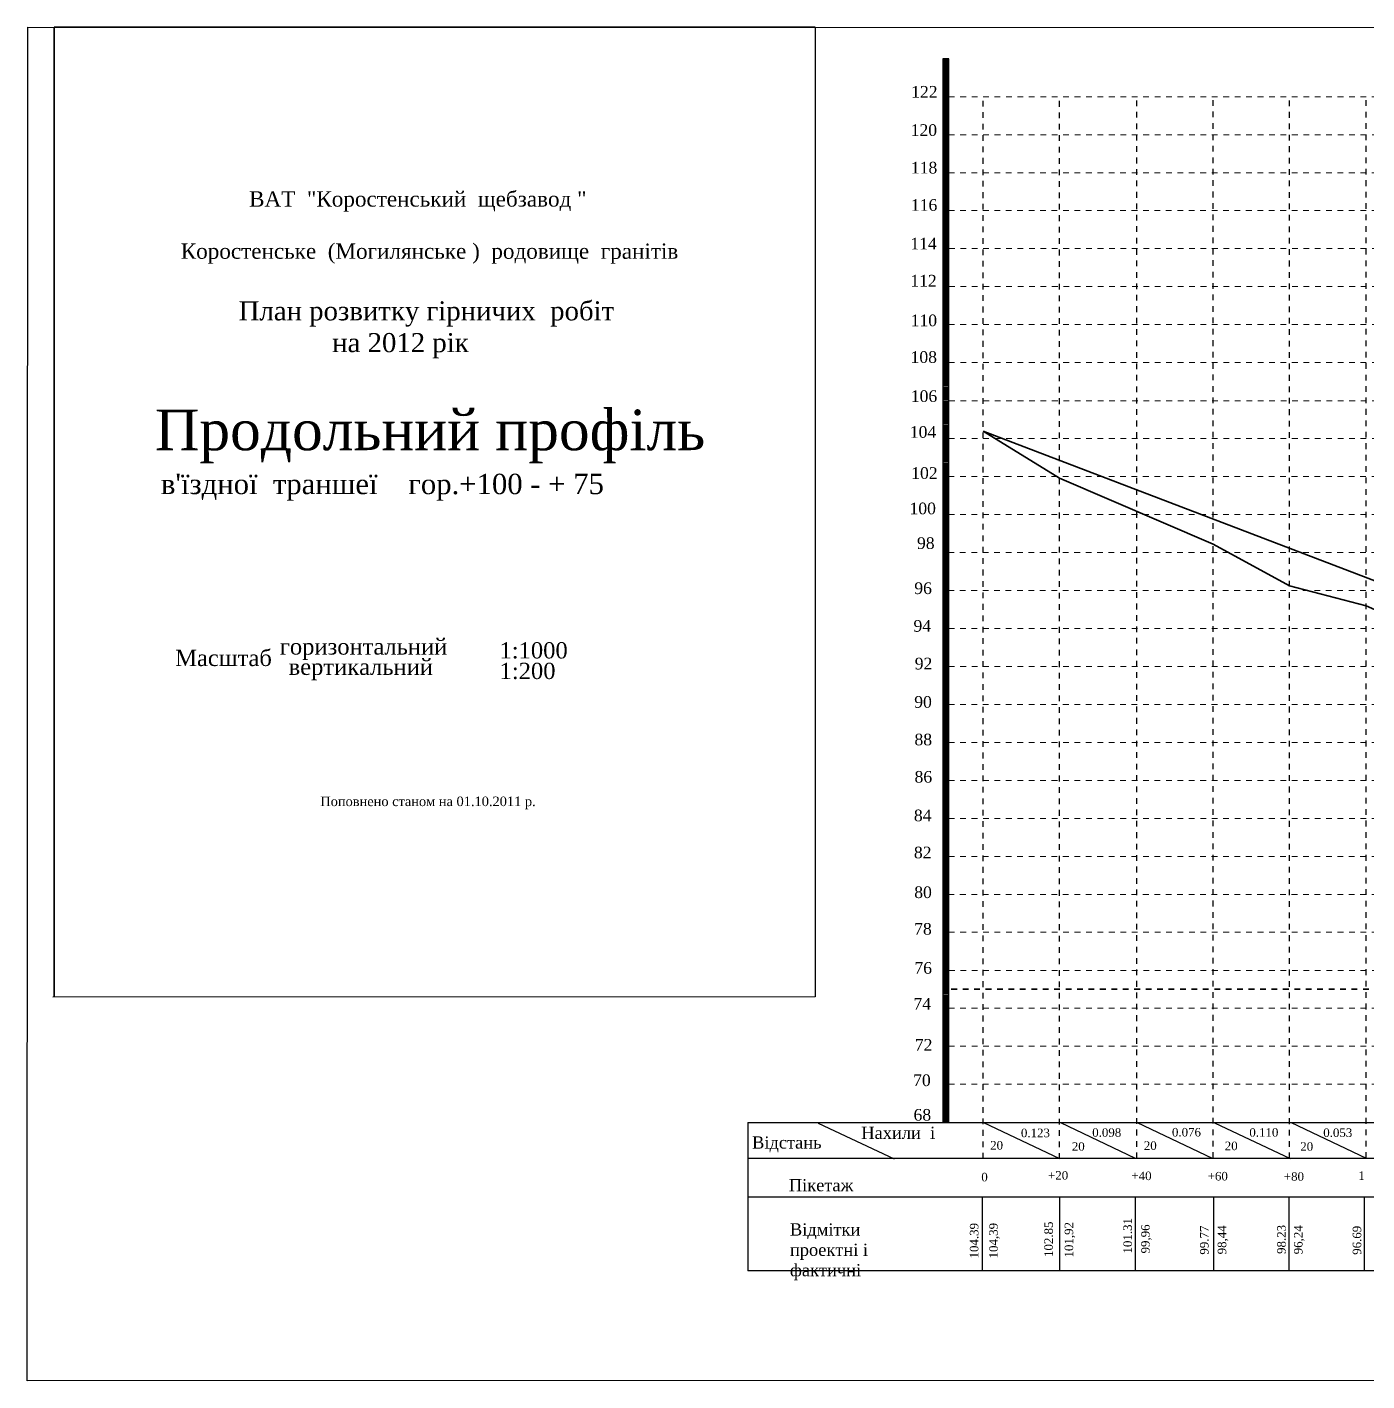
# Model space of a CAD drawing. Header units: millimetres. Extents: x -350 to 1691, y 600 to 2712.
# Drawn here: x 899.3 to 1250.8, y 1390.2 to 1745.4 of the extents above; entities that cross this region are included whole.
import ezdxf

# ---------------------------------------------------------------- set-up
doc = ezdxf.new("R2010")
doc.units = ezdxf.units.MM
doc.linetypes.add('AHIDDEN2', pattern=[3, 1.5, -1.5])
for name, color, linetype in [('Зарам.оф.', 7, 'Continuous'), ('ЗАРАМОЧНОЕ ОФ.', 7, 'Continuous'), ('оформлення', 7, 'Continuous')]:
    doc.layers.add(name, color=color, linetype=linetype)
doc.styles.add('grad', font='grad.shx')

msp = doc.modelspace()

# ---------------------------------------------------------------- hatches: boundary and pattern name
at = {"layer": 'оформлення'}
for color, points in [(1, [(1139.64, 1733.47), (1141.13, 1733.47), (1141.13, 1737.05), (1139.64, 1737.05)]), (1, [(1139.64, 1730.69), (1141.13, 1730.69), (1141.13, 1734.27), (1139.64, 1734.27)]), (1, [(1139.64, 1727.09), (1141.12, 1727.09), (1141.12, 1730.67), (1139.64, 1730.67)]), (7, [(1139.63, 1723.52), (1141.12, 1723.52), (1141.12, 1727.1), (1139.63, 1727.1)]), (7, [(1139.64, 1720.73), (1141.12, 1720.73), (1141.12, 1724.31), (1139.64, 1724.31)]), (7, [(1139.63, 1717.13), (1141.11, 1717.13), (1141.11, 1720.71), (1139.63, 1720.71)]), (1, [(1139.64, 1713.56), (1141.12, 1713.56), (1141.12, 1717.14), (1139.64, 1717.14)]), (1, [(1139.64, 1710.77), (1141.12, 1710.77), (1141.12, 1714.35), (1139.64, 1714.35)]), (1, [(1139.63, 1707.18), (1141.12, 1707.18), (1141.12, 1710.76), (1139.63, 1710.76)]), (7, [(1139.63, 1703.59), (1141.12, 1703.59), (1141.12, 1707.17), (1139.63, 1707.17)]), (7, [(1139.63, 1700.8), (1141.12, 1700.8), (1141.12, 1704.38), (1139.63, 1704.38)]), (7, [(1139.63, 1697.2), (1141.11, 1697.2), (1141.11, 1700.78), (1139.63, 1700.78)]), (1, [(1139.63, 1693.63), (1141.11, 1693.63), (1141.11, 1697.21), (1139.63, 1697.21)]), (1, [(1139.63, 1690.84), (1141.11, 1690.84), (1141.11, 1694.42), (1139.63, 1694.42)]), (1, [(1139.62, 1687.24), (1141.1, 1687.24), (1141.1, 1690.82), (1139.62, 1690.82)]), (7, [(1139.65, 1683.66), (1141.13, 1683.66), (1141.13, 1687.24), (1139.65, 1687.24)]), (7, [(1139.65, 1680.87), (1141.13, 1680.87), (1141.13, 1684.45), (1139.65, 1684.45)]), (7, [(1139.64, 1677.28), (1141.12, 1677.28), (1141.12, 1680.86), (1139.64, 1680.86)]), (1, [(1139.65, 1673.7), (1141.13, 1673.7), (1141.13, 1677.28), (1139.65, 1677.28)]), (1, [(1139.65, 1670.92), (1141.13, 1670.92), (1141.13, 1674.5), (1139.65, 1674.5)]), (1, [(1139.64, 1667.32), (1141.12, 1667.32), (1141.12, 1670.9), (1139.64, 1670.9)]), (7, [(1139.64, 1663.75), (1141.12, 1663.75), (1141.12, 1667.33), (1139.64, 1667.33)]), (7, [(1139.64, 1660.96), (1141.12, 1660.96), (1141.12, 1664.54), (1139.64, 1664.54)]), (7, [(1139.63, 1657.36), (1141.12, 1657.36), (1141.12, 1660.94), (1139.63, 1660.94)]), (1, [(1139.65, 1653.79), (1141.13, 1653.79), (1141.13, 1657.37), (1139.65, 1657.37)]), (1, [(1139.65, 1651), (1141.13, 1651), (1141.13, 1654.58), (1139.65, 1654.58)]), (1, [(1139.64, 1647.41), (1141.12, 1647.41), (1141.12, 1650.99), (1139.64, 1650.99)]), (7, [(1139.64, 1643.81), (1141.12, 1643.81), (1141.12, 1647.39), (1139.64, 1647.39)]), (7, [(1139.64, 1641.03), (1141.12, 1641.03), (1141.12, 1644.61), (1139.64, 1644.61)]), (7, [(1139.63, 1637.43), (1141.11, 1637.43), (1141.11, 1641.01), (1139.63, 1641.01)]), (1, [(1139.63, 1633.85), (1141.11, 1633.85), (1141.11, 1637.43), (1139.63, 1637.43)]), (1, [(1139.63, 1631.07), (1141.11, 1631.07), (1141.11, 1634.65), (1139.63, 1634.65)]), (1, [(1139.62, 1627.47), (1141.1, 1627.47), (1141.1, 1631.05), (1139.62, 1631.05)]), (7, [(1139.65, 1623.89), (1141.13, 1623.89), (1141.13, 1627.47), (1139.65, 1627.47)]), (7, [(1139.65, 1621.1), (1141.13, 1621.1), (1141.13, 1624.68), (1139.65, 1624.68)]), (7, [(1139.64, 1617.51), (1141.12, 1617.51), (1141.12, 1621.09), (1139.64, 1621.09)]), (1, [(1139.65, 1613.93), (1141.13, 1613.93), (1141.13, 1617.51), (1139.65, 1617.51)]), (1, [(1139.65, 1611.14), (1141.13, 1611.14), (1141.13, 1614.72), (1139.65, 1614.72)]), (1, [(1139.64, 1607.55), (1141.12, 1607.55), (1141.12, 1611.13), (1139.64, 1611.13)]), (7, [(1139.64, 1603.97), (1141.12, 1603.97), (1141.12, 1607.55), (1139.64, 1607.55)]), (7, [(1139.64, 1601.19), (1141.12, 1601.19), (1141.12, 1604.77), (1139.64, 1604.77)]), (7, [(1139.63, 1597.59), (1141.12, 1597.59), (1141.12, 1601.17), (1139.63, 1601.17)]), (1, [(1139.65, 1594.02), (1141.13, 1594.02), (1141.13, 1597.6), (1139.65, 1597.6)]), (1, [(1139.65, 1591.23), (1141.13, 1591.23), (1141.13, 1594.81), (1139.65, 1594.81)]), (1, [(1139.64, 1587.63), (1141.12, 1587.63), (1141.12, 1591.21), (1139.64, 1591.21)]), (7, [(1139.64, 1584.04), (1141.12, 1584.04), (1141.12, 1587.62), (1139.64, 1587.62)]), (7, [(1139.64, 1581.25), (1141.12, 1581.25), (1141.12, 1584.83), (1139.64, 1584.83)]), (7, [(1139.63, 1577.66), (1141.11, 1577.66), (1141.11, 1581.24), (1139.63, 1581.24)]), (1, [(1139.64, 1574.07), (1141.12, 1574.07), (1141.12, 1577.65), (1139.64, 1577.65)]), (1, [(1139.64, 1571.29), (1141.12, 1571.29), (1141.12, 1574.87), (1139.64, 1574.87)]), (1, [(1139.63, 1567.69), (1141.12, 1567.69), (1141.12, 1571.27), (1139.63, 1571.27)]), (7, [(1139.66, 1564.11), (1141.14, 1564.11), (1141.14, 1567.69), (1139.66, 1567.69)]), (7, [(1139.66, 1561.32), (1141.14, 1561.32), (1141.14, 1564.9), (1139.66, 1564.9)]), (7, [(1139.65, 1557.73), (1141.13, 1557.73), (1141.13, 1561.31), (1139.65, 1561.31)]), (1, [(1139.66, 1554.15), (1141.14, 1554.15), (1141.14, 1557.73), (1139.66, 1557.73)]), (1, [(1139.66, 1551.36), (1141.14, 1551.36), (1141.14, 1554.94), (1139.66, 1554.94)]), (1, [(1139.65, 1547.77), (1141.13, 1547.77), (1141.13, 1551.35), (1139.65, 1551.35)]), (7, [(1139.65, 1544.19), (1141.13, 1544.19), (1141.13, 1547.77), (1139.65, 1547.77)]), (7, [(1139.65, 1541.41), (1141.13, 1541.41), (1141.13, 1544.99), (1139.65, 1544.99)]), (7, [(1139.64, 1537.81), (1141.13, 1537.81), (1141.13, 1541.39), (1139.64, 1541.39)]), (1, [(1139.66, 1534.24), (1141.14, 1534.24), (1141.14, 1537.82), (1139.66, 1537.82)]), (1, [(1139.66, 1531.45), (1141.14, 1531.45), (1141.14, 1535.03), (1139.66, 1535.03)]), (1, [(1139.65, 1527.85), (1141.13, 1527.85), (1141.13, 1531.43), (1139.65, 1531.43)]), (7, [(1139.65, 1524.26), (1141.13, 1524.26), (1141.13, 1527.84), (1139.65, 1527.84)]), (7, [(1139.65, 1521.48), (1141.13, 1521.48), (1141.13, 1525.06), (1139.65, 1525.06)]), (7, [(1139.64, 1517.88), (1141.13, 1517.88), (1141.13, 1521.46), (1139.64, 1521.46)]), (1, [(1139.64, 1514.29), (1141.12, 1514.29), (1141.12, 1517.87), (1139.64, 1517.87)]), (1, [(1139.64, 1511.5), (1141.12, 1511.5), (1141.12, 1515.08), (1139.64, 1515.08)]), (1, [(1139.63, 1507.91), (1141.11, 1507.91), (1141.11, 1511.49), (1139.63, 1511.49)]), (7, [(1139.66, 1504.33), (1141.14, 1504.33), (1141.14, 1507.91), (1139.66, 1507.91)]), (7, [(1139.66, 1501.54), (1141.14, 1501.54), (1141.14, 1505.12), (1139.66, 1505.12)]), (7, [(1139.65, 1497.95), (1141.13, 1497.95), (1141.13, 1501.53), (1139.65, 1501.53)]), (1, [(1139.66, 1494.37), (1141.14, 1494.37), (1141.14, 1497.95), (1139.66, 1497.95)]), (1, [(1139.66, 1491.58), (1141.14, 1491.58), (1141.14, 1495.16), (1139.66, 1495.16)]), (1, [(1139.65, 1487.99), (1141.13, 1487.99), (1141.13, 1491.57), (1139.65, 1491.57)]), (7, [(1139.65, 1484.41), (1141.13, 1484.41), (1141.13, 1487.99), (1139.65, 1487.99)]), (7, [(1139.65, 1481.62), (1141.13, 1481.62), (1141.13, 1485.2), (1139.65, 1485.2)]), (7, [(1139.64, 1478.03), (1141.13, 1478.03), (1141.13, 1481.61), (1139.64, 1481.61)]), (1, [(1139.66, 1474.46), (1141.14, 1474.46), (1141.14, 1478.04), (1139.66, 1478.04)]), (1, [(1139.66, 1471.67), (1141.14, 1471.67), (1141.14, 1475.25), (1139.66, 1475.25)]), (1, [(1139.65, 1468.07), (1141.13, 1468.07), (1141.13, 1471.65), (1139.65, 1471.65)]), (7, [(1139.65, 1464.48), (1141.13, 1464.48), (1141.13, 1468.06), (1139.65, 1468.06)]), (7, [(1139.65, 1461.69), (1141.13, 1461.69), (1141.13, 1465.27), (1139.65, 1465.27)]), (7, [(1139.64, 1458.1), (1141.12, 1458.1), (1141.12, 1461.68), (1139.64, 1461.68)])]:
    msp.add_hatch(color=color, dxfattribs=at).paths.add_polyline_path(points)

# ---------------------------------------------------------------- linework, layer by layer
at = {"layer": 'Зарам.оф.', "color": 7, "linetype": 'Continuous', "lineweight": 35}
msp.add_line((1106.04, 1745.37), (906.47, 1745.37), dxfattribs=at)
at = {"layer": 'Зарам.оф.', "color": 7}
msp.add_lwpolyline([(1106.04, 1745.37), (1106.04, 1490.92), (906.13, 1490.88), (906.13, 1490.88), (906.13, 1490.88)], dxfattribs=at)
at = {"layer": 'Зарам.оф.', "color": 7, "linetype": 'Continuous', "lineweight": 35}
msp.add_lwpolyline([(906.48, 1490.9), (906.48, 1745.38)], dxfattribs=at)
at = {"layer": 'ЗАРАМОЧНОЕ ОФ.', "color": 1, "linetype": 'AHIDDEN2', "lineweight": 35}
msp.add_lwpolyline([(1141.8, 1492.99), (1669.22, 1492.99)], dxfattribs=at)
at = {"layer": 'оформлення', "color": 1, "linetype": 'Continuous', "lineweight": 35}
msp.add_line((1150.12, 1639.4), (1431.12, 1531.83), dxfattribs=at)
at = {"layer": 'оформлення', "color": 7, "linetype": 'Continuous', "lineweight": 30}
msp.add_lwpolyline([(1690.88, 1390.31), (899.34, 1390.2), (899.5, 1745.36), (1691.34, 1745.2)], dxfattribs=at)
at = {"layer": 'оформлення', "color": 7}
msp.add_lwpolyline([(1139.61, 1458.06), (1141.17, 1458.06), (1141.15, 1737.08), (1139.61, 1737.07)], close=True, dxfattribs=at)
msp.add_lwpolyline([(1141.13, 1458.06), (1141.13, 1737.04)], dxfattribs=at)
at = {"layer": 'оформлення', "color": 7, "linetype": 'AHIDDEN2', "lineweight": 20}
for points in [[(1141.15, 1727.1), (1671.13, 1727.1)], [(1141.16, 1717.14), (1671.13, 1717.14)], [(1141.12, 1707.18), (1671.13, 1707.18)], [(1141.1, 1697.22), (1671.13, 1697.22)], [(1141.18, 1687.26), (1671.13, 1687.26)], [(1141.21, 1677.28), (1671.13, 1677.28)], [(1141.16, 1667.34), (1671.13, 1667.34)], [(1141.17, 1657.38), (1671.13, 1657.38)], [(1141.2, 1647.33), (1671.13, 1647.33)], [(1141.16, 1637.45), (1671.13, 1637.45)], [(1141.08, 1627.43), (1671.13, 1627.43)], [(1141.1, 1617.48), (1671.13, 1617.48)], [(1141.06, 1607.52), (1671.13, 1607.52)], [(1141.04, 1597.56), (1671.13, 1597.56)], [(1141.12, 1587.6), (1671.13, 1587.6)], [(1141.15, 1577.62), (1671.13, 1577.62)], [(1141.09, 1567.68), (1671.13, 1567.68)], [(1141.11, 1557.72), (1671.13, 1557.72)], [(1141.12, 1547.72), (1671.13, 1547.72)], [(1141.13, 1537.77), (1671.13, 1537.77)], [(1141.09, 1527.81), (1671.13, 1527.81)], [(1141.07, 1517.85), (1671.13, 1517.85)], [(1141.15, 1507.89), (1671.13, 1507.89)], [(1141.18, 1497.91), (1671.13, 1497.91)], [(1141.13, 1487.96), (1671.13, 1487.96)], [(1141.14, 1478.01), (1671.13, 1478.01)], [(1141.09, 1468.07), (1671.13, 1468.07)]]:
    msp.add_lwpolyline(points, dxfattribs=at)
at = {"layer": 'оформлення', "color": 7, "linetype": 'AHIDDEN2', "lineweight": 25}
for points in [[(1150.12, 1448.53), (1150.12, 1726.61)], [(1170.18, 1448.49), (1170.18, 1726.79)], [(1190.44, 1448.62), (1190.44, 1726.81)], [(1210.51, 1448.7), (1210.51, 1726.99)], [(1230.53, 1448.6), (1230.53, 1726.79)], [(1250.59, 1448.68), (1250.59, 1726.97)]]:
    msp.add_lwpolyline(points, dxfattribs=at)
at = {"layer": 'оформлення', "color": 7, "linetype": 'Continuous', "lineweight": 35}
msp.add_lwpolyline([(1150.12, 1639.4), (1170.18, 1627.07), (1210.51, 1609.75), (1230.53, 1598.77), (1250.59, 1593.5), (1270.57, 1584.69), (1290.64, 1580.59), (1310.67, 1573.14), (1330.73, 1566.19), (1350.99, 1557.72), (1371.05, 1553.16), (1411.14, 1539.37), (1431.12, 1531.83)], dxfattribs=at)
at = {"layer": 'оформлення', "color": 7, "linetype": 'Continuous', "lineweight": 25}
for points in [[(1088.39, 1457.97), (1671.13, 1457.97)], [(1088.4, 1457.97), (1088.4, 1419.11)], [(1106.88, 1457.85), (1126.79, 1448.42)], [(1150.25, 1457.96), (1170.16, 1448.53)], [(1170.42, 1457.97), (1190.02, 1448.68)], [(1190.56, 1457.97), (1210.19, 1448.67)], [(1210.82, 1457.92), (1230.65, 1448.53)], [(1230.91, 1457.97), (1250.6, 1448.64)], [(1671.13, 1448.53), (1088.45, 1448.53)], [(1671.59, 1438.39), (1088.36, 1438.39)], [(1149.97, 1419.16), (1149.97, 1438.38)], [(1170.3, 1419.16), (1170.3, 1438.37)], [(1190.12, 1419.12), (1190.12, 1438.38)], [(1210.64, 1419.13), (1210.64, 1438.39)], [(1230.43, 1419.24), (1230.43, 1438.39)], [(1250.22, 1419.12), (1250.22, 1438.38)], [(1671.59, 1419.12), (1088.42, 1419.12)]]:
    msp.add_lwpolyline(points, dxfattribs=at)

# ---------------------------------------------------------------- texts
at = {"layer": 'ЗАРАМОЧНОЕ ОФ.', "color": 7, "linetype": 'Continuous', "char_height": 4.0163, "attachment_point": 1}
for s, insert, width in [('{\\fTimes New Roman|b0|i0|c204|p18;ВАТ  "Коростенський  щебзавод "                  }', (957.59, 1702.29), 90.2948), ('{\\fTimes New Roman|b0|i0|c204|p18;   Коростенське  (Могилянське )  родовище  гранітів}', (935.11, 1688.6), 135.7193)]:
    msp.add_mtext(s, dxfattribs=dict(at, insert=insert, width=width))
at = {"layer": 'ЗАРАМОЧНОЕ ОФ.', "color": 1, "linetype": 'Continuous', "insert": (926.52, 1673.43), "char_height": 5, "width": 160, "attachment_point": 1}
msp.add_mtext('{\\fTimes New Roman|b0|i0|c204|p18;               План розвитку гірничих  робіт\\P            \\fTimes New Roman|b0|i0|c0|p18;                \\fTimes New Roman|b0|i0|c204|p18;на 20\\fTimes New Roman|b0|i0|c0|p18;12\\fTimes New Roman|b0|i0|c204|p18; рік}', dxfattribs=at)
at = {"layer": 'оформлення', "attachment_point": 1, "style": 'grad'}
for s, insert, char_height, width in [('{\\fTimes New Roman|b0|i0|c0|p18;122}', (1131.26, 1729.93), 3.0585, 6.662), ('{\\fTimes New Roman|b0|i0|c0|p18;120}', (1131.13, 1719.88), 3.0585, 6.662), ('{\\fTimes New Roman|b0|i0|c0|p18;118}', (1131.19, 1710.02), 3.0585, 6.662), ('{\\fTimes New Roman|b0|i0|c0|p18;116}', (1131.2, 1700.23), 3.0585, 6.662), ('{\\fTimes New Roman|b0|i0|c0|p18;114}', (1131.04, 1690.1), 3.0585, 6.662), ('{\\fTimes New Roman|b0|i0|c0|p18;112}', (1131.04, 1680.37), 3.0585, 6.662), ('{\\fTimes New Roman|b0|i0|c0|p18;110}', (1131.13, 1669.95), 3.0585, 6.662), ('{\\fTimes New Roman|b0|i0|c0|p18;108}', (1131.11, 1660.34), 3.0585, 6.662), ('{\\fTimes New Roman|b0|i0|c0|p18;106}', (1131.17, 1650.08), 3.0585, 6.662), ('{\\fTimes New Roman|b0|i0|c204|p18;Продольний проф\\fTimes New Roman|b0|i0|c0|p18;i\\fTimes New Roman|b0|i0|c204|p18;ль }', (932.9, 1645.04), 10.66746, 178.7031), ('{\\fTimes New Roman|b0|i0|c0|p18;104}', (1130.91, 1640.68), 3.0585, 8.5763), ("{\\fTimes New Roman|b0|i0|c204|p18; в\\fTimes New Roman|b0|i0|c0|p18;'\\fTimes New Roman|b0|i0|c204|p18;їздної\\fTimes New Roman|b0|i0|c0|p18;  \\fTimes New Roman|b0|i0|c204|p18;траншеї\\fTimes New Roman|b0|i0|c0|p18; \\fTimes New Roman|b0|i0|c204|p18;   гор.+1\\fTimes New Roman|b0|i0|c0|p18;00 - + 75 \\fTimes New Roman|b0|i0|c204|p18;\\P\\fTimes New Roman|b0|i0|c0|p18;  }", (932.44, 1628.18), 5.33373, 140.6315), ('{\\fTimes New Roman|b0|i0|c0|p18;102}', (1131.28, 1629.91), 3.0585, 6.2117), ('{\\fTimes New Roman|b0|i0|c0|p18;100}', (1130.83, 1620.62), 3.0585, 6.3004), ('{\\fTimes New Roman|b0|i0|c0|p18;98}', (1132.79, 1611.52), 3.0585, 8.5763), ('{\\fTimes New Roman|b0|i0|c0|p18;96}', (1132.08, 1599.69), 3.0585, 6.662), ('{\\fTimes New Roman|b0|i0|c0|p18;94}', (1131.87, 1589.81), 3.0585, 6.662), ('{\\fTimes New Roman|b0|i0|c204|p18;горизонтальний}', (965.64, 1585.01), 4.267, 43.1971), ('{\\fTimes New Roman|b0|i0|c204|p18;Масштаб}', (938.18, 1582.01), 4.267, 160.679), ('{\\fTimes New Roman|b0|i0|c204|p18;1\\fTimes New Roman|b0|i0|c0|p18;:1000}', (1023.27, 1584), 4.267, 18.9504), ('{\\fTimes New Roman|b0|i0|c204|p18;вертикальний}', (967.94, 1579.68), 4.267, 160.679), ('{\\fTimes New Roman|b0|i0|c204|p18;1\\fTimes New Roman|b0|i0|c0|p18;:200}', (1023.29, 1578.6), 4.267, 15.3917), ('{\\fTimes New Roman|b0|i0|c0|p18;92}', (1132.2, 1579.92), 3.0585, 6.662), ('{\\fTimes New Roman|b0|i0|c0|p18;90}', (1132.07, 1569.86), 3.0585, 6.662), ('{\\fTimes New Roman|b0|i0|c0|p18;88}', (1132.13, 1560), 3.0585, 6.662), ('{\\fTimes New Roman|b0|i0|c0|p18;86}', (1132.15, 1550.21), 3.0585, 6.662), ('{\\fTimes New Roman|b0|i0|c0|p18;84}', (1131.98, 1540.08), 3.0585, 6.662), ('{\\fTimes New Roman|b0|i0|c0|p18;82}', (1131.98, 1530.36), 3.0585, 6.662), ('{\\fTimes New Roman|b0|i0|c0|p18;80}', (1132.07, 1519.93), 3.0585, 6.662), ('{\\fTimes New Roman|b0|i0|c0|p18;78}', (1132.05, 1510.33), 3.0585, 6.662), ('{\\fTimes New Roman|b0|i0|c0|p18;76}', (1132.11, 1500.06), 3.0585, 6.662), ('{\\fTimes New Roman|b0|i0|c0|p18;74}', (1131.86, 1490.66), 3.0585, 8.5763), ('{\\fTimes New Roman|b0|i0|c0|p18;72}', (1132.23, 1479.89), 3.0585, 6.2117), ('{\\fTimes New Roman|b0|i0|c0|p18;70}', (1131.78, 1470.6), 3.0585, 6.3004), ('{\\fTimes New Roman|b0|i0|c0|p18;68}', (1131.89, 1461.54), 3.0585, 8.5763), ('{\\fTimes New Roman|b0|i0|c204|p18;Нахили  і}', (1118.18, 1456.89), 3.2002, 25.5362), ('{\\fTimes New Roman|b0|i0|c0|p18;20}', (1173.41, 1452.82), 2.2402, 3.6464), ('{\\fTimes New Roman|b0|i0|c204|p18;Пікетаж}', (1099.17, 1443.15), 3.2002, 17.3731), ('{\\fTimes New Roman|b0|i0|c0|p18;0}', (1149.67, 1444.8), 2.2402, 1.8995), ('{\\fTimes New Roman|b0|i0|c204|p18;+20}', (1167.17, 1445.25), 2.2402, 5.0454), ('{\\fTimes New Roman|b0|i0|c204|p18;Відмітки  \\C1;проектні\\C7; і фактичні}', (1099.46, 1431.54), 3.2002, 38.1387)]:
    msp.add_mtext(s, dxfattribs=dict(at, insert=insert, char_height=char_height, width=width))
at = {"layer": 'оформлення', "color": 7, "linetype": 'Continuous', "insert": (976.26, 1543.5), "char_height": 2.5, "width": 56.8043, "attachment_point": 1}
msp.add_mtext('{\\fTimes New Roman|b0|i0|c204|p18;Поповнено станом на 01.10.20\\fTimes New Roman|b0|i0|c0|p18;11\\fTimes New Roman|b0|i0|c204|p18; р.}', dxfattribs=at)
at = {"layer": 'оформлення', "color": 7, "attachment_point": 1, "style": 'grad'}
for s, insert, char_height, width in [('{\\fTimes New Roman|b0|i0|c0|p18;0.123}', (1160.06, 1456.38), 2.2402, 10.8194), ('{\\fTimes New Roman|b0|i0|c0|p18;0.\\fTimes New Roman|b0|i0|c204|p18;0\\fTimes New Roman|b0|i0|c0|p18;98}', (1178.76, 1456.48), 2.24017, 10.8194), ('{\\fTimes New Roman|b0|i0|c0|p18;0.076}', (1199.68, 1456.57), 2.2402, 10.8194), ('{\\fTimes New Roman|b0|i0|c0|p18;0.110}', (1219.98, 1456.51), 2.2402, 10.8194), ('{\\fTimes New Roman|b0|i0|c0|p18;0.\\fTimes New Roman|b0|i0|c204|p18;0\\fTimes New Roman|b0|i0|c0|p18;53}', (1239.37, 1456.44), 2.24017, 10.8194), ('{\\fTimes New Roman|b0|i0|c204|p18;Відстань}', (1089.53, 1454.35), 3.2002, 29.8174), ('{\\fTimes New Roman|b0|i0|c0|p18;20}', (1151.99, 1453.14), 2.2402, 3.6464), ('{\\fTimes New Roman|b0|i0|c0|p18;20}', (1192.3, 1453.05), 2.2402, 3.6464), ('{\\fTimes New Roman|b0|i0|c0|p18;20}', (1213.53, 1452.97), 2.2402, 3.6464), ('{\\fTimes New Roman|b0|i0|c0|p18;20}', (1233.34, 1452.82), 2.2402, 3.6464), ('{\\fTimes New Roman|b0|i0|c204|p18;+40}', (1189.04, 1445.12), 2.2402, 5.2224), ('{\\fTimes New Roman|b0|i0|c204|p18;+60}', (1209.05, 1445.03), 2.2402, 5.7728), ('{\\fTimes New Roman|b0|i0|c204|p18;+80}', (1229.03, 1444.94), 2.2402, 6.1265), ('{\\fTimes New Roman|b0|i0|c204|p18;1}', (1248.57, 1445.17), 2.2402, 3.8943)]:
    msp.add_mtext(s, dxfattribs=dict(at, insert=insert, char_height=char_height, width=width))
at = {"layer": 'оформлення', "char_height": 2.2402, "width": 9.4431, "attachment_point": 1, "rotation": 90, "style": 'grad'}
for s, insert in [('{\\fTimes New Roman|b0|i0|c204|p18;\\C1;104.39}', (1146.66, 1422.33)), ('{\\fTimes New Roman|b0|i0|c0|p18;1\\fTimes New Roman|b0|i0|c204|p18;04,39}', (1151.74, 1422.34)), ('{\\fTimes New Roman|b0|i0|c0|p18;\\C1;102.85}', (1166.2, 1422.71)), ('\\pt2.23768;{\\fTimes New Roman|b0|i0|c0|p18;1\\fTimes New Roman|b0|i0|c204|p18;01,92}', (1171.53, 1422.58)), ('{\\fTimes New Roman|b0|i0|c0|p18;\\C1;101.31}', (1186.92, 1423.63)), ('{\\fTimes New Roman|b0|i0|c204|p18;99,96}', (1191.6, 1423.64)), ('{\\fTimes New Roman|b0|i0|c0|p18;\\C1;99.77}', (1207.04, 1423.33)), ('{\\fTimes New Roman|b0|i0|c204|p18;98,44}', (1211.68, 1423.4)), ('{\\fTimes New Roman|b0|i0|c0|p18;\\C1;98.23}', (1227.27, 1423.51)), ('{\\fTimes New Roman|b0|i0|c204|p18;96,24}', (1231.69, 1423.42)), ('{\\fTimes New Roman|b0|i0|c0|p18;\\C1;96.69}', (1247.09, 1423.28))]:
    msp.add_mtext(s, dxfattribs=dict(at, insert=insert))

doc.saveas('drawing.dxf')
